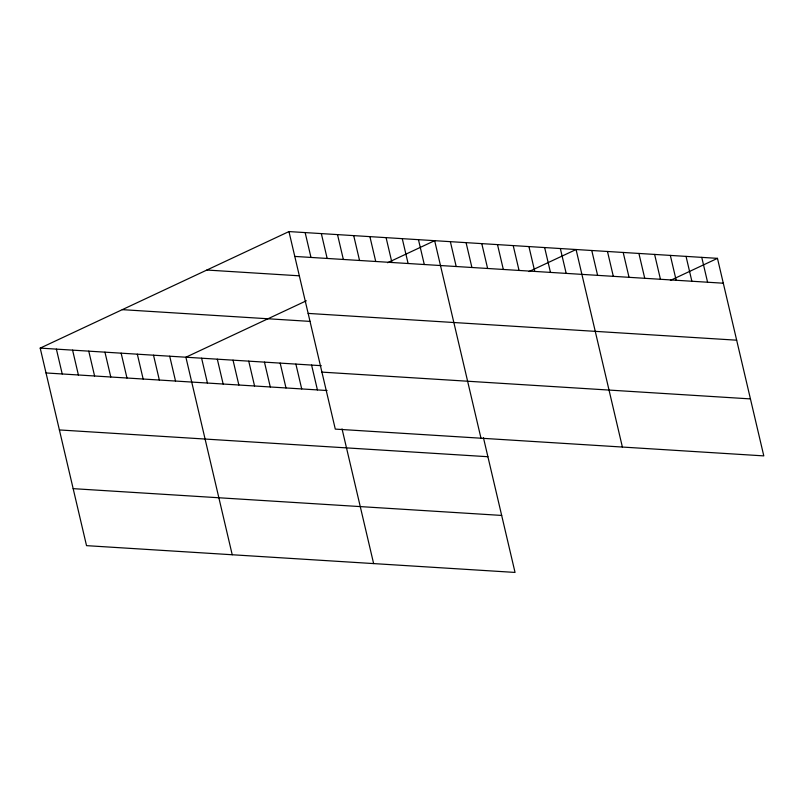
<?xml version="1.0" encoding="UTF-8"?>
<svg xmlns="http://www.w3.org/2000/svg" width="804" height="804" viewBox="0 0 804 804"><rect width="100%" height="100%" fill="white"/><g stroke="black" fill="none" stroke-linecap="round" stroke-linejoin="round"><path stroke-width="1.21" d="M483.445 437.728L515.042 572.428L86.53 545.645L40.2 348.112L288.958 231.572L717.469 258.355L763.8 455.888L335.288 429.105L288.958 231.572M306.324 300.796L185.895 357.217L232.225 554.75M387.588 262.727L434.652 240.677L480.983 438.21M528.992 271.571L576.066 249.521L622.386 447.054M670.405 280.405L717.469 258.355M294.787 256.426L723.298 283.209M206.869 270.033L299.018 275.792M308.153 313.409L736.665 340.192M122.288 309.651L310.284 321.409M40.2 348.112L321.258 365.679M321.922 372.121L750.433 398.905M46.029 372.955L327.087 390.523M59.395 429.939L487.907 456.722M73.164 488.651L501.676 515.434M701.761 257.38L707.58 282.224M686.043 256.396L691.872 281.239M670.335 255.411L676.164 280.254M654.617 254.426L660.446 279.279M638.909 253.451L644.738 278.295M623.2 252.466L629.029 277.31M607.482 251.481L613.311 276.335M591.774 250.506L597.603 275.35M560.348 248.536L566.177 273.38M544.64 247.552L550.469 272.405M528.921 246.577L534.75 271.42M513.213 245.592L519.042 270.435M497.505 244.607L503.324 269.461M481.787 243.632L487.616 268.476M466.079 242.647L471.908 267.491M450.361 241.662L456.19 266.506M418.462 239.672L424.291 264.516M402.271 238.657L408.1 263.501M386.091 237.642L391.92 262.496M369.9 236.637L375.729 261.481M353.71 235.622L359.539 260.466M337.519 234.607L343.348 259.461M321.339 233.602L327.158 258.446M305.148 232.587L310.977 257.431M342.042 428.894L373.629 563.584M311.59 365.076L317.419 389.92M295.882 364.091L301.711 388.935M280.164 363.106L285.993 387.96M264.456 362.132L270.285 386.975M248.737 361.147L254.566 385.99M233.029 360.162L238.858 385.005M217.321 359.177L223.15 384.031M201.603 358.202L207.432 383.046M169.704 356.202L175.533 381.056M153.514 355.197L159.343 380.041M137.333 354.182L143.152 379.026M121.143 353.167L126.972 378.021M104.952 352.162L110.781 377.006M88.762 351.147L94.591 375.991M72.581 350.132L78.4 374.986M56.391 349.127L62.22 373.971"/></g></svg>
